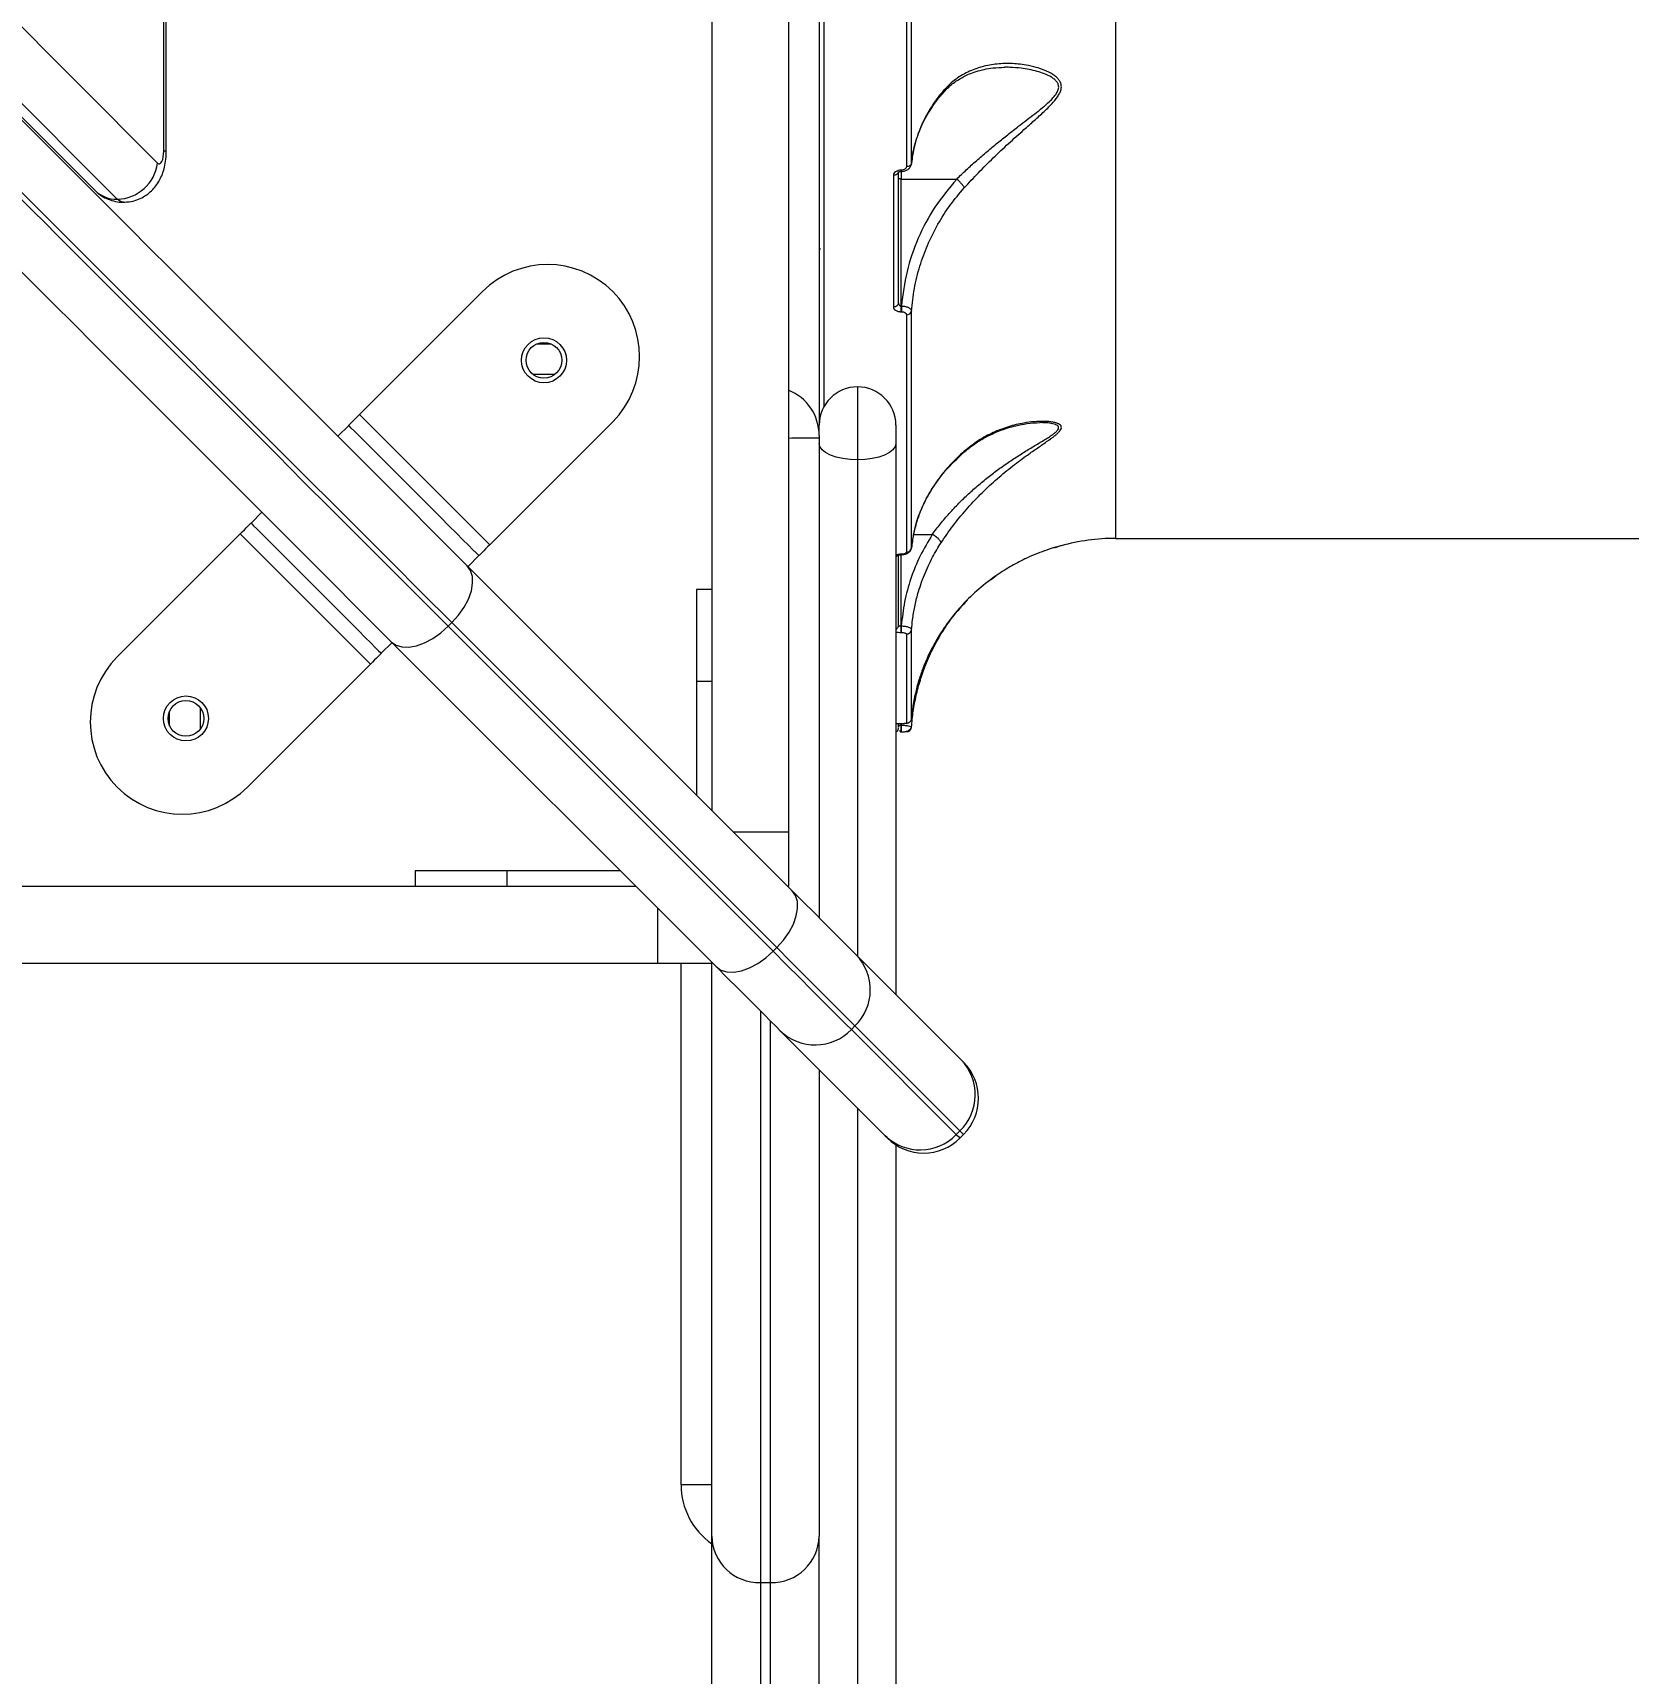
# Model space of a CAD drawing. Header units: millimetres. Extents: x -5609 to 5139, y -3980 to 3221.
# Drawn here: x 647.1 to 959, y -376.8 to -56.2 of the extents above; entities that cross this region are included whole.
import ezdxf

# ---------------------------------------------------------------- set-up
doc = ezdxf.new("R2010")
doc.units = ezdxf.units.MM
for name, color, linetype in [('DIKOM_ОБЪЕКТ', 7, 'Continuous'), ('DIKOM_РАЗМЕР_ЗОНА', 7, 'Continuous'), ('DIKOM_РАЗМЕР_ОБЪЕКТА', 7, 'Continuous')]:
    doc.layers.add(name, color=color, linetype=linetype)
doc.styles.add('style1', font='arial.ttf', dxfattribs={"width": 0.8})
doc.dimstyles.new('1-50', dxfattribs={"dimtxt": 300, "dimasz": 200, "dimexe": 100, "dimexo": 0, "dimgap": 100, "dimtad": 1, "dimtxsty": 'style1', "dimcen": 200, "dimclrd": 7, "dimclre": 7, "dimclrt": 7, "dimadec": 1, "dimazin": 2, "dimtfac": 1, "dimtmove": 0, "dimatfit": 2, "dimfxl": 0, "dimlwd": 25, "dimlwe": 18, "dimarcsym": 0})

# ---------------------------------------------------------------- blocks, each defined once
blk = doc.blocks.new('A$Cc336a1e3')
at = {"color": 7, "linetype": 'Continuous', "lineweight": 15}
for p, q in [((3621, 1860.29), (3621, 1140.02)), ((3193.07, 1490.08), (3491.66, 1191.25)), ((3206.24, 1459.27), (3479.35, 1185.95)), ((3492.86, 1193.61), (3492.86, 1440.9)), ((3493.35, 1193.61), (3493.35, 1440.9)), ((3639.06, 1191.24), (3639.06, 1257.07)), ((3638.06, 1256.53), (3638.06, 1190.55)), ((3600, 1229.65), (3600, 1064.75)), ((3615, 1229.65), (3615, 1060.49)), ((3636.98, 1189.61), (3637.07, 1189.61)), ((3637, 1189.87), (3637.06, 1189.87)), ((3635.5, 1188.86), (3635.5, 1163.14)), ((3637, 1188.13), (3647.89, 1188.13)), ((3637, 1163.33), (3637, 1188.13)), ((3479.48, 1185.83), (3479.35, 1185.95)), ((3531.13, 1142.11), (3555.17, 1166.15)), ((3637, 1163.33), (3637.08, 1163.33)), ((3637, 1162.2), (3637, 1163.33)), ((3637, 1162.2), (3637.08, 1162.2)), ((3637.08, 1163.33), (3637.08, 1162.2)), ((3638.06, 1161.59), (3638.06, 1115.2)), ((3639.06, 1116.05), (3639.06, 1162.34)), ((3569.28, 1149.9), (3565.11, 1149.9)), ((3628.5, 1147.52), (3628.5, 1133.25)), ((3556.59, 1116.65), (3531.13, 1142.11)), ((3526.89, 1137.86), (3529.01, 1139.99)), ((3556.59, 1116.65), (3580.63, 1140.69)), ((3621, 1138.02), (3621, 1140.02)), ((3636, 1140.02), (3636, 1136.45)), ((3621, 1138.02), (3621, 1137.53)), ((3621, 1137.53), (3621, 1043.75)), ((3636, 1136.45), (3636, 1028.75)), ((3509.92, 1120.89), (3512.04, 1123.02)), ((3507.8, 1118.77), (3483.75, 1094.73)), ((3507.8, 1118.77), (3533.25, 1093.32)), ((3639, 1115.67), (3639.05, 1116.02)), ((3667.18, 1116.15), (3667.58, 1116.26)), ((3678.95, 1117.9), (4049.05, 1117.9)), ((3552.19, 1112.56), (3615.72, 1049.04)), ((3554.47, 1114.53), (3552.34, 1112.41)), ((3636.99, 1114.71), (3637.09, 1114.71)), ((3637.08, 1114.79), (3637, 1114.79)), ((3654.6, 1109.86), (3655.63, 1110.63)), ((3600, 1107.9), (3597, 1107.9)), ((3597, 1107.9), (3597, 1089.9)), ((3548.47, 1100.73), (3549.18, 1101.43)), ((3548.47, 1100.73), (3611.99, 1037.2)), ((3612.7, 1037.91), (3549.18, 1101.43)), ((3637.06, 1100.79), (3637, 1100.79)), ((3639.06, 1082.7), (3639.06, 1100.09)), ((3537.49, 1097.56), (3535.37, 1095.44)), ((3600.87, 1034.19), (3537.34, 1097.71)), ((3637.06, 1099.51), (3637, 1099.51)), ((3638.06, 1099.21), (3638.06, 1081.78)), ((3533.25, 1093.32), (3509.21, 1069.28)), ((3597, 1089.9), (3597, 1067.75)), ((3600, 1089.9), (3597, 1089.9)), ((3500, 1084.8), (3500, 1080.62)), ((3636.99, 1081.66), (3637.1, 1081.66)), ((3637.1, 1081.67), (3637, 1081.67)), ((3637.03, 1081.41), (3637, 1081.41)), ((3637, 1080.07), (3637.03, 1080.07)), ((3615, 1060.49), (3615, 1049.9)), ((3542, 1052.9), (3542, 1049.9)), ((3560, 1052.9), (3542, 1052.9)), ((3560, 1049.9), (3560, 1052.9)), ((3582.15, 1052.9), (3560, 1052.9)), ((3420.25, 1049.9), (3585.15, 1049.9)), ((3615, 1049.9), (3614.85, 1049.9)), ((3611.99, 1037.2), (3612.7, 1037.91)), ((3628.24, 1036.52), (3648.75, 1016)), ((3420.25, 1034.9), (3589.41, 1034.9)), ((3589.41, 1034.9), (3600, 1034.9)), ((3600, 922.87), (3600, 1035.05)), ((3600, 1035.05), (3600, 1034.9)), ((3633.9, 1001.15), (3613.39, 1021.67)), ((3627.3, 1021.9), (3628, 1022.61)), ((3627.3, 1021.9), (3647.81, 1001.38)), ((3648.52, 1002.09), (3628, 1022.61)), ((3621, 1014.05), (3621, 922.87)), ((3647.81, 1001.38), (3648.52, 1002.09)), ((3648.51, 1000.69), (3649.22, 1001.39)), ((3636, 999.37), (3636, 860.28)), ((3600, 932.9), (3594, 932.9)), ((3600, 801.46), (3600, 922.87)), ((3621, 860.28), (3621, 922.87)), ((3609.5, 913.79), (3611.5, 913.79)), ((3609.5, 913.79), (3609.5, 792.37)), ((3611.5, 792.37), (3611.5, 913.79))]:
    blk.add_line(p, q, dxfattribs=at)
at = {"color": 8, "linetype": 'Continuous', "lineweight": 15}
for p, q in [((3622, 1143.76), (3622, 1498.9)), ((3483.75, 1184.19), (3207.56, 1460.59)), ((3678.95, 1438.06), (3678.95, 1117.9)), ((3493.35, 1193.61), (3492.86, 1193.61)), ((3637, 1189.63), (3637, 1188.13)), ((3639.06, 1191.24), (3638.97, 1190.93)), ((3565.75, 1155.9), (3568.63, 1155.9)), ((3628.5, 1133.25), (3628.5, 1036.25)), ((3639.46, 1118.67), (3643.11, 1118.67)), ((3637, 1100.79), (3637, 1114.71)), ((3494, 1081.27), (3494, 1084.15)), ((3637, 1081.41), (3637, 1081.67)), ((3637, 1080.07), (3637, 1081.41)), ((3637.07, 1081.64), (3637.03, 1081.41)), ((3637.03, 1081.41), (3637.03, 1080.07)), ((3637.1, 1081.67), (3637.1, 1081.66)), ((3615, 1060.49), (3604.26, 1060.49)), ((3589.41, 1045.64), (3589.41, 1034.9)), ((3594, 932.9), (3594, 1034.9)), ((3609.5, 1025.55), (3609.5, 913.79)), ((3611.5, 913.79), (3611.5, 1023.55)), ((3628.5, 1006.55), (3628.5, 857.08))]:
    blk.add_line(p, q, dxfattribs=at)
at = {"color": 7, "linetype": 'Continuous', "lineweight": 15, "flags": 128}
for points in [[(3464.34, 1200.42), (3466.19, 1198.56), (3468.3, 1196.46), (3470.66, 1194.09), (3473.28, 1191.47), (3476.14, 1188.61), (3479.26, 1185.5), (3482.61, 1182.14), (3486.2, 1178.55), (3490.03, 1174.72), (3494.08, 1170.67), (3498.36, 1166.39), (3502.86, 1161.89), (3507.57, 1157.18), (3512.49, 1152.27), (3517.61, 1147.15), (3522.92, 1141.83), (3528.43, 1136.33), (3534.11, 1130.64), (3539.97, 1124.78), (3546, 1118.75), (3552.19, 1112.56)], [(3491.66, 1191.25), (3491.87, 1191.12), (3492.08, 1191.13), (3492.29, 1191.28), (3492.48, 1191.56), (3492.64, 1191.96), (3492.76, 1192.45), (3492.83, 1193.01), (3492.86, 1193.61)], [(3549.18, 1101.43), (3543.19, 1107.42), (3537.35, 1113.26), (3531.68, 1118.93), (3526.18, 1124.43), (3520.85, 1129.76), (3515.71, 1134.9), (3510.75, 1139.86), (3505.99, 1144.62), (3501.43, 1149.18), (3497.08, 1153.53), (3492.94, 1157.67), (3489.02, 1161.59), (3485.32, 1165.29), (3481.84, 1168.77), (3478.59, 1172.02), (3475.58, 1175.03), (3472.81, 1177.8), (3470.28, 1180.33), (3467.99, 1182.62), (3465.95, 1184.66), (3464.16, 1186.45)], [(3537.34, 1097.71), (3531.15, 1103.9), (3525.12, 1109.93), (3519.26, 1115.79), (3513.58, 1121.48), (3508.07, 1126.98), (3502.76, 1132.3), (3497.64, 1137.42), (3492.72, 1142.33), (3488.01, 1147.04), (3483.51, 1151.54), (3479.23, 1155.82), (3475.18, 1159.88), (3471.35, 1163.7), (3467.76, 1167.29), (3464.41, 1170.65), (3461.29, 1173.76), (3458.43, 1176.63), (3455.81, 1179.24), (3453.45, 1181.61), (3451.34, 1183.72), (3449.49, 1185.57)], [(3463.45, 1185.75), (3465.24, 1183.96), (3467.28, 1181.92), (3469.57, 1179.63), (3472.1, 1177.09), (3474.87, 1174.32), (3477.89, 1171.31), (3481.13, 1168.06), (3484.61, 1164.59), (3488.31, 1160.89), (3492.23, 1156.96), (3496.38, 1152.82), (3500.73, 1148.47), (3505.29, 1143.91), (3510.05, 1139.15), (3515, 1134.2), (3520.14, 1129.05), (3525.47, 1123.73), (3530.97, 1118.22), (3536.64, 1112.55), (3542.48, 1106.72), (3548.47, 1100.73)], [(3529.01, 1139.99), (3529.05, 1140.03), (3529.17, 1140.15), (3529.37, 1140.34), (3529.63, 1140.61), (3529.95, 1140.93), (3530.32, 1141.3), (3530.72, 1141.69), (3531.13, 1142.11)], [(3554.47, 1114.53), (3554.34, 1114.66), (3553.95, 1115.05), (3553.31, 1115.68), (3552.44, 1116.55), (3551.36, 1117.64), (3550.07, 1118.92), (3548.62, 1120.38), (3547.02, 1121.97), (3545.32, 1123.67), (3543.55, 1125.45), (3541.74, 1127.26), (3539.93, 1129.07), (3538.15, 1130.84), (3536.45, 1132.55), (3534.86, 1134.14), (3533.4, 1135.59), (3532.12, 1136.88), (3531.03, 1137.97), (3530.16, 1138.84), (3529.52, 1139.47), (3529.14, 1139.86), (3529.01, 1139.99)], [(3628.5, 1133.25), (3627.04, 1133.31), (3625.63, 1133.49), (3624.33, 1133.79), (3623.2, 1134.19), (3622.26, 1134.67), (3621.57, 1135.23), (3621.14, 1135.83), (3621, 1136.45)], [(3636, 1136.45), (3635.86, 1135.83), (3635.43, 1135.23), (3634.74, 1134.67), (3633.8, 1134.19), (3632.67, 1133.79), (3631.37, 1133.49), (3629.96, 1133.31), (3628.5, 1133.25)], [(3507.8, 1118.77), (3508.21, 1119.19), (3508.61, 1119.58), (3508.97, 1119.95), (3509.3, 1120.27), (3509.56, 1120.54), (3509.76, 1120.73), (3509.88, 1120.85), (3509.92, 1120.89)], [(3509.92, 1120.89), (3510.05, 1120.76), (3510.43, 1120.38), (3511.07, 1119.74), (3511.94, 1118.87), (3513.03, 1117.79), (3514.31, 1116.5), (3515.76, 1115.05), (3517.36, 1113.45), (3519.06, 1111.75), (3520.83, 1109.98), (3522.65, 1108.17), (3524.46, 1106.35), (3526.23, 1104.58), (3527.93, 1102.88), (3529.53, 1101.28), (3530.98, 1099.83), (3532.26, 1098.55), (3533.35, 1097.46), (3534.22, 1096.59), (3534.86, 1095.95), (3535.24, 1095.57), (3535.37, 1095.44)], [(3556.59, 1116.65), (3556.17, 1116.24), (3555.77, 1115.84), (3555.41, 1115.47), (3555.09, 1115.15), (3554.82, 1114.89), (3554.63, 1114.69), (3554.51, 1114.57), (3554.47, 1114.53)], [(3549.18, 1101.43), (3550.48, 1102.89), (3551.57, 1104.45), (3552.42, 1106.05), (3552.99, 1107.62), (3553.25, 1109.12), (3553.21, 1110.47), (3552.85, 1111.63), (3552.19, 1112.56)], [(3537.34, 1097.71), (3538.27, 1097.06), (3539.43, 1096.7), (3540.79, 1096.65), (3542.28, 1096.91), (3543.86, 1097.48), (3545.45, 1098.33), (3547.01, 1099.42), (3548.47, 1100.73)], [(3535.37, 1095.44), (3535.33, 1095.4), (3535.21, 1095.28), (3535.02, 1095.08), (3534.75, 1094.82), (3534.43, 1094.5), (3534.06, 1094.13), (3533.67, 1093.73), (3533.25, 1093.32)], [(3612.7, 1037.91), (3614, 1039.37), (3615.1, 1040.92), (3615.95, 1042.52), (3616.51, 1044.1), (3616.78, 1045.59), (3616.73, 1046.95), (3616.37, 1048.11), (3615.72, 1049.04)], [(3615.72, 1049.04), (3617.93, 1046.82), (3619.99, 1044.76), (3621.87, 1042.88), (3623.57, 1041.18), (3625.07, 1039.69), (3626.35, 1038.4), (3627.41, 1037.34), (3628.24, 1036.52)], [(3600.87, 1034.19), (3601.79, 1033.53), (3602.96, 1033.17), (3604.31, 1033.13), (3605.81, 1033.39), (3607.38, 1033.96), (3608.98, 1034.81), (3610.54, 1035.9), (3611.99, 1037.2)], [(3611.99, 1037.2), (3614.7, 1034.49), (3617.22, 1031.98), (3619.52, 1029.68), (3621.59, 1027.6), (3623.42, 1025.77), (3624.99, 1024.21), (3626.28, 1022.91), (3627.3, 1021.9)], [(3628, 1022.61), (3626.99, 1023.62), (3625.7, 1024.91), (3624.13, 1026.48), (3622.3, 1028.31), (3620.23, 1030.38), (3617.92, 1032.69), (3615.41, 1035.2), (3612.7, 1037.91)], [(3613.39, 1021.67), (3612.56, 1022.5), (3611.5, 1023.55), (3610.22, 1024.84), (3608.72, 1026.33), (3607.03, 1028.03), (3605.14, 1029.91), (3603.08, 1031.97), (3600.87, 1034.19)], [(3648.75, 1016), (3649.12, 1015.63), (3649.22, 1015.53)], [(3634.37, 1000.69), (3634.27, 1000.78), (3633.9, 1001.15)]]:
    blk.add_lwpolyline(points, dxfattribs=at)
at = {"color": 8, "linetype": 'Continuous', "lineweight": 15, "flags": 128}
for points in [[(3484.96, 1183.61), (3484.41, 1183.72), (3483.75, 1184.19)], [(3647.81, 1001.38), (3648.29, 1000.9), (3648.5, 1000.69), (3648.51, 1000.69)], [(3649.22, 1001.39), (3649.21, 1001.4), (3649, 1001.61), (3648.52, 1002.09)]]:
    blk.add_lwpolyline(points, dxfattribs=at)
at = {"color": 7, "linetype": 'Continuous', "lineweight": 15}
for centre, radius in [((3567.19, 1152.71), 4.4), ((3567.19, 1152.71), 3.5), ((3497.19, 1082.71), 4.4), ((3497.19, 1082.71), 3.5)]:
    blk.add_circle(centre, radius, dxfattribs=at)
for centre, radius, start, end in [((3483.54, 1192.39), 8.2, 271.4897, 352.0242), ((3567.9, 1153.42), 18, 315, 135), ((3638.14, 1162.53), 0.937, 265.1476, 348.488), ((3611.5, 1138.02), 9.5, 0, 68.3817), ((3628.5, 1140.02), 7.5, 90, 180), ((3628.5, 1140.02), 7.5, 0, 90), ((3638.1, 1116.17), 0.968, 267.8477, 352.9631), ((3678.95, 1077.9), 40, 90, 105.3947), ((3496.48, 1082), 18, 135, 315), ((3638.06, 1082.77), 0.998, 269.8811, 355.6682), ((3638.06, 1081.1), 1, 269.9844, 355.7923), ((3621.16, 1029.68), 9.84, 314.0568, 44.0254), ((3620.23, 1028.74), 9.84, 225.9744, 315.9435), ((3641.68, 1009.16), 9.84, 314.0568, 44.0253), ((3642.15, 1008.46), 10, 315, 45), ((3640.74, 1008.23), 9.84, 225.9747, 315.9431), ((3641.44, 1007.76), 10, 225, 315), ((3609.3, 923.09), 9.3, 181.308, 271.2511), ((3611.7, 923.09), 9.3, 268.7489, 358.692)]:
    blk.add_arc(centre, radius, start, end, dxfattribs=at)
at = {"color": 8, "linetype": 'Continuous', "lineweight": 15}
for centre, radius, start, end in [((3483.66, 1190.35), 6.16, 227.2368, 270.8556), ((3621.42, 1174.84), 0.425, 187.8095, 246.9304), ((3608, 932.9), 14, 180, 235.1501)]:
    blk.add_arc(centre, radius, start, end, dxfattribs=at)
at = {"color": 7, "linetype": 'Continuous', "lineweight": 15}
for points, knots in [([(3644.69, 1204.36), (3645.3, 1205.05), (3646.47, 1206.38), (3648.32, 1207.66), (3649.92, 1208.5), (3651.15, 1208.98), (3652.21, 1209.32), (3653.41, 1209.62), (3655.12, 1209.91), (3656.51, 1209.96), (3657.3, 1209.99)], [0, 0, 0, 0, 0.180224, 0.343577, 0.471861, 0.564988, 0.626302, 0.711234, 0.835596, 1, 1, 1, 1]), ([(3649.37, 1186.41), (3650.28, 1187.4), (3652.1, 1189.37), (3655.02, 1192.28), (3658.02, 1195.09), (3660.72, 1197.51), (3663.06, 1199.58), (3665.02, 1201.35), (3666.46, 1202.77), (3667.35, 1203.84), (3667.84, 1204.55), (3668.2, 1205.26), (3668.38, 1205.99), (3668.33, 1206.68), (3668.07, 1207.29), (3667.64, 1207.83), (3666.83, 1208.54), (3665.43, 1209.3), (3663.5, 1209.98), (3661.13, 1210.51), (3658.42, 1210.78), (3655.42, 1210.65), (3652.49, 1210.07), (3649.7, 1208.96), (3647.07, 1207.32), (3645.57, 1205.69), (3644.82, 1204.87)], [0, 0, 0, 0, 0.061431, 0.123424, 0.185395, 0.247304, 0.289235, 0.331456, 0.373397, 0.390111, 0.405265, 0.421543, 0.437764, 0.454174, 0.470435, 0.485802, 0.502761, 0.542864, 0.586853, 0.628962, 0.691468, 0.75321, 0.814854, 0.876835, 0.938305, 1, 1, 1, 1]), ([(3639, 1190.81), (3639.16, 1192), (3639.47, 1194.41), (3640.69, 1197.92), (3642.38, 1201.31), (3643.96, 1203.41), (3644.75, 1204.47)], [0, 0, 0, 0, 0.249187, 0.500436, 0.749809, 1, 1, 1, 1]), ([(3644.82, 1204.87), (3644.11, 1203.91), (3642.54, 1201.82), (3641.16, 1199.11), (3640.22, 1196.69), (3639.66, 1194.84), (3639.26, 1192.94), (3639.12, 1191.74), (3639.06, 1191.24)], [0, 0, 0, 0, 0.227571, 0.499015, 0.60179, 0.750438, 0.894184, 1, 1, 1, 1]), ([(3484.97, 1183.64), (3485.35, 1183.64), (3486.24, 1183.65), (3487.56, 1184.01), (3488.87, 1184.6), (3489.99, 1185.38), (3490.94, 1186.3), (3491.72, 1187.34), (3492.35, 1188.49), (3492.84, 1189.78), (3493.19, 1191.25), (3493.34, 1192.56), (3493.35, 1193.36), (3493.35, 1193.61)], [0, 0, 0, 0, 0.078405, 0.180484, 0.277135, 0.369703, 0.459404, 0.547792, 0.637218, 0.731599, 0.836361, 0.950678, 1, 1, 1, 1]), ([(3637, 1189.87), (3636.8, 1189.86), (3636.41, 1189.83), (3635.91, 1189.59), (3635.57, 1189.26), (3635.52, 1188.99), (3635.5, 1188.86)], [0, 0, 0, 0, 0.250531, 0.500167, 0.749975, 1, 1, 1, 1]), ([(3636.5, 1189.6), (3636.49, 1189.51), (3636.47, 1189.37), (3636.34, 1189.19), (3636.21, 1189.07), (3636.05, 1188.98), (3635.82, 1188.89), (3635.63, 1188.87), (3635.5, 1188.86)], [0, 0, 0, 0, 0.239428, 0.368344, 0.500038, 0.631664, 0.760583, 1, 1, 1, 1]), ([(3636.47, 1189.47), (3636.47, 1189.47), (3636.46, 1189.46), (3636.5, 1189.5), (3636.58, 1189.54), (3636.68, 1189.58), (3636.82, 1189.61), (3636.94, 1189.61), (3637, 1189.61)], [0, 0, 0, 0, 0.081487, 0.344363, 0.489467, 0.646375, 0.815945, 1, 1, 1, 1]), ([(3636.5, 1163.94), (3636.5, 1168.03), (3636.5, 1176.21), (3636.5, 1185.14), (3636.5, 1189.6)], [0, 0, 0, 0, 0.499997, 1, 1, 1, 1]), ([(3637.06, 1189.61), (3637.3, 1189.63), (3637.77, 1189.68), (3638.38, 1189.99), (3638.82, 1190.42), (3638.95, 1190.78), (3639.01, 1190.94)], [0, 0, 0, 0, 0.279235, 0.541749, 0.783843, 1, 1, 1, 1]), ([(3638.06, 1190.55), (3638.04, 1190.46), (3638.01, 1190.29), (3637.78, 1190.06), (3637.45, 1189.91), (3637.19, 1189.88), (3637.06, 1189.87)], [0, 0, 0, 0, 0.250498, 0.500598, 0.750409, 1, 1, 1, 1]), ([(3639.06, 1191.24), (3639.04, 1191.15), (3638.99, 1190.97), (3638.76, 1190.74), (3638.43, 1190.58), (3638.18, 1190.56), (3638.06, 1190.55)], [0, 0, 0, 0, 0.241066, 0.499997, 0.758928, 1, 1, 1, 1]), ([(3637, 1188.13), (3636.93, 1188.14), (3636.8, 1188.14), (3636.64, 1188.18), (3636.52, 1188.23), (3636.51, 1188.27), (3636.5, 1188.3)], [0, 0, 0, 0, 0.250047, 0.500051, 0.750137, 1, 1, 1, 1]), ([(3647.89, 1188.13), (3646.4, 1186.34), (3643.43, 1182.76), (3640.23, 1176.61), (3637.94, 1170.11), (3637.37, 1165.59), (3637.08, 1163.33)], [0, 0, 0, 0, 0.249884, 0.500219, 0.750222, 1, 1, 1, 1]), ([(3639.06, 1162.34), (3639.21, 1163.8), (3639.52, 1166.77), (3640.6, 1171.06), (3642.13, 1175.28), (3644.12, 1179.26), (3646.52, 1183.05), (3648.42, 1185.3), (3649.37, 1186.41)], [0, 0, 0, 0, 0.166898, 0.338268, 0.499945, 0.672743, 0.837316, 1, 1, 1, 1]), ([(3649.37, 1186.41), (3649.34, 1186.49), (3649.28, 1186.63), (3649.06, 1186.96), (3648.71, 1187.38), (3648.27, 1187.81), (3648, 1188.04), (3647.89, 1188.13)], [0, 0, 0, 0, 0.163062, 0.321624, 0.606625, 0.834187, 1, 1, 1, 1]), ([(3647.89, 1188.13), (3647.89, 1188.13), (3647.89, 1188.13), (3647.89, 1188.13), (3647.89, 1188.13), (3647.89, 1188.13)], [0, 0, 0, 0, 0.537939, 0.7896, 1, 1, 1, 1]), ([(3479.35, 1185.95), (3479.69, 1185.64), (3480.39, 1185.01), (3481.65, 1184.29), (3483.04, 1183.81), (3484.18, 1183.59), (3484.82, 1183.63), (3484.97, 1183.64)], [0, 0, 0, 0, 0.220353, 0.454704, 0.691046, 0.92875, 1, 1, 1, 1]), ([(3635.5, 1163.14), (3635.63, 1163.15), (3635.82, 1163.17), (3636.05, 1163.27), (3636.21, 1163.37), (3636.34, 1163.5), (3636.47, 1163.69), (3636.49, 1163.84), (3636.5, 1163.94)], [0, 0, 0, 0, 0.239418, 0.368383, 0.499982, 0.63167, 0.760577, 1, 1, 1, 1]), ([(3636.5, 1163.94), (3636.51, 1163.87), (3636.52, 1163.73), (3636.59, 1163.57), (3636.69, 1163.46), (3636.78, 1163.39), (3636.88, 1163.34), (3636.96, 1163.33), (3637, 1163.33)], [0, 0, 0, 0, 0.250449, 0.500009, 0.632065, 0.74973, 0.878605, 1, 1, 1, 1]), ([(3635.5, 1163.14), (3635.52, 1163.02), (3635.56, 1162.78), (3635.85, 1162.52), (3636.15, 1162.36), (3636.41, 1162.27), (3636.7, 1162.21), (3636.9, 1162.21), (3637, 1162.2)], [0, 0, 0, 0, 0.250017, 0.499144, 0.624998, 0.74948, 0.875013, 1, 1, 1, 1]), ([(3637.08, 1163.33), (3637.34, 1163.31), (3637.87, 1163.26), (3638.52, 1163.02), (3638.96, 1162.7), (3639.03, 1162.46), (3639.06, 1162.34)], [0, 0, 0, 0, 0.253155, 0.504926, 0.753607, 1, 1, 1, 1]), ([(3637.08, 1162.2), (3637.15, 1162.2), (3637.28, 1162.19), (3637.47, 1162.16), (3637.64, 1162.1), (3637.83, 1162), (3638.02, 1161.83), (3638.05, 1161.67), (3638.06, 1161.59)], [0, 0, 0, 0, 0.125349, 0.250293, 0.375036, 0.500434, 0.74964, 1, 1, 1, 1]), ([(3644.82, 1117.02), (3645.57, 1118.13), (3647.07, 1120.34), (3649.7, 1123.53), (3652.49, 1126.52), (3655.43, 1129.27), (3658.44, 1131.78), (3661.15, 1133.81), (3663.52, 1135.46), (3665.45, 1136.78), (3666.85, 1137.78), (3667.65, 1138.47), (3668.08, 1138.92), (3668.34, 1139.33), (3668.4, 1139.85), (3668, 1140.23), (3667.34, 1140.48), (3666.44, 1140.69), (3665, 1140.81), (3663.05, 1140.74), (3660.71, 1140.44), (3658.01, 1139.79), (3655.02, 1138.65), (3652.1, 1137.1), (3650.28, 1135.66), (3649.37, 1134.94)], [0, 0, 0, 0, 0.061625, 0.1235, 0.185047, 0.24716, 0.309269, 0.371311, 0.413373, 0.457563, 0.497768, 0.514668, 0.52998, 0.546368, 0.562627, 0.595088, 0.610334, 0.627162, 0.669028, 0.710913, 0.752795, 0.815156, 0.876768, 0.938203, 1, 1, 1, 1]), ([(3649.2, 1134.65), (3649.94, 1135.26), (3651.35, 1136.43), (3653.45, 1137.66), (3655.22, 1138.52), (3656.66, 1139.09), (3658.03, 1139.56), (3659.63, 1139.99), (3661.76, 1140.41), (3663.32, 1140.49), (3664.19, 1140.53)], [0, 0, 0, 0, 0.158434, 0.304702, 0.421235, 0.508499, 0.582229, 0.687995, 0.827717, 1, 1, 1, 1]), ([(3649.37, 1134.94), (3648.42, 1134.06), (3646.52, 1132.3), (3644.12, 1129.33), (3642.28, 1126.45), (3640.96, 1123.69), (3640.04, 1121.19), (3639.38, 1118.64), (3639.16, 1116.92), (3639.06, 1116.05)], [0, 0, 0, 0, 0.162544, 0.327081, 0.500004, 0.624405, 0.749786, 0.874451, 1, 1, 1, 1]), ([(3639.43, 1118.55), (3639.6, 1119.31), (3640, 1121.15), (3641.14, 1124.15), (3642.98, 1127.6), (3645.62, 1131.27), (3648.04, 1133.56), (3649.31, 1134.76)], [0, 0, 0, 0, 0.129599, 0.310192, 0.516668, 0.746165, 1, 1, 1, 1]), ([(3643.11, 1118.67), (3642.29, 1117.3), (3640.64, 1114.54), (3638.86, 1110.1), (3637.58, 1105.5), (3637.23, 1102.36), (3637.06, 1100.79)], [0, 0, 0, 0, 0.24958, 0.500857, 0.750028, 1, 1, 1, 1]), ([(3637.08, 1114.71), (3637.23, 1114.72), (3637.56, 1114.73), (3638.11, 1114.87), (3638.57, 1115.14), (3638.88, 1115.49), (3638.97, 1115.72), (3639.01, 1115.84)], [0, 0, 0, 0, 0.179916, 0.397813, 0.669012, 0.827461, 1, 1, 1, 1]), ([(3639.06, 1100.09), (3639.12, 1100.72), (3639.26, 1102.21), (3639.66, 1104.56), (3640.22, 1106.85), (3640.87, 1108.94), (3641.55, 1110.77), (3642.33, 1112.55), (3643.14, 1114.18), (3643.96, 1115.66), (3644.55, 1116.58), (3644.82, 1117.02)], [0, 0, 0, 0, 0.105929, 0.249928, 0.397163, 0.499107, 0.613472, 0.720739, 0.820919, 0.914007, 1, 1, 1, 1]), ([(3643.11, 1118.67), (3643.12, 1118.67), (3643.12, 1118.67), (3643.12, 1118.67), (3643.12, 1118.67)], [0, 0, 0, 0, 0.54257, 1, 1, 1, 1]), ([(3644.82, 1117.02), (3644.81, 1117.1), (3644.78, 1117.25), (3644.59, 1117.5), (3644.44, 1117.67), (3644.36, 1117.75), (3644.34, 1117.77), (3644.34, 1117.77), (3644.34, 1117.77), (3644.34, 1117.77), (3644.34, 1117.77), (3644.34, 1117.77), (3644.34, 1117.91), (3644.04, 1117.99), (3643.69, 1118.34), (3643.35, 1118.54), (3643.12, 1118.67)], [0, 0, 0, 0, 0.207837, 0.368052, 0.466943, 0.491907, 0.498211, 0.499771, 0.500239, 0.500339, 0.500416, 0.50042, 0.500425, 0.629954, 0.758219, 1, 1, 1, 1]), ([(3668.33, 1116.47), (3668.34, 1116.47), (3668.38, 1116.48), (3667.98, 1116.38), (3667.35, 1116.2), (3666.48, 1115.94), (3665.08, 1115.49), (3663.19, 1114.77), (3660.91, 1113.76), (3658.27, 1112.4), (3656.32, 1111.1), (3655.34, 1110.45)], [0, 0, 0, 0, 0.018536, 0.119572, 0.167316, 0.219856, 0.349948, 0.481357, 0.612121, 0.805921, 1, 1, 1, 1]), ([(3636.37, 1114.65), (3636.37, 1114.65), (3636.37, 1114.64), (3636.43, 1114.65), (3636.55, 1114.67), (3636.75, 1114.7), (3636.91, 1114.71), (3637, 1114.71)], [0, 0, 0, 0, 0.072804, 0.28051, 0.501638, 0.739344, 1, 1, 1, 1]), ([(3636.5, 1100.92), (3636.5, 1103.05), (3636.5, 1107.19), (3636.5, 1112.22), (3636.5, 1114.66)], [0, 0, 0, 0, 0.514408, 1, 1, 1, 1]), ([(3638.06, 1115.2), (3638.05, 1115.15), (3638.02, 1115.05), (3637.84, 1114.93), (3637.64, 1114.86), (3637.47, 1114.82), (3637.28, 1114.8), (3637.15, 1114.79), (3637.08, 1114.79)], [0, 0, 0, 0, 0.249798, 0.499033, 0.624654, 0.74921, 0.874502, 1, 1, 1, 1]), ([(3655.34, 1110.45), (3654.13, 1109.53), (3651.7, 1107.69), (3648.61, 1104.56), (3645.91, 1101.23), (3644.21, 1098.56), (3643.18, 1096.7), (3642.64, 1095.65), (3642.14, 1094.59), (3641.69, 1093.54), (3641.27, 1092.49), (3640.88, 1091.41), (3640.62, 1090.63), (3640.47, 1090.11), (3640.28, 1089.5), (3640.08, 1088.75), (3639.88, 1087.94), (3639.76, 1087.44), (3639.67, 1086.98), (3639.52, 1086.23), (3639.34, 1085.2), (3639.17, 1083.91), (3639.09, 1083.09), (3639.06, 1082.7)], [0, 0, 0, 0, 0.12404, 0.249027, 0.374934, 0.500137, 0.534178, 0.570403, 0.608815, 0.64305, 0.677127, 0.715631, 0.751112, 0.754787, 0.767116, 0.811691, 0.829839, 0.846382, 0.861318, 0.874641, 0.920274, 0.962066, 1, 1, 1, 1]), ([(3641.82, 1093.15), (3642.32, 1094.34), (3643.07, 1096.11), (3644.36, 1098.45), (3645.75, 1100.71), (3647.59, 1103.27), (3649.21, 1105), (3649.97, 1105.81)], [0, 0, 0, 0, 0.259359, 0.387054, 0.517899, 0.775397, 1, 1, 1, 1]), ([(3636.5, 1100.92), (3636.5, 1100.91), (3636.51, 1100.88), (3636.56, 1100.85), (3636.63, 1100.83), (3636.72, 1100.81), (3636.84, 1100.8), (3636.94, 1100.79), (3637, 1100.79)], [0, 0, 0, 0, 0.17137, 0.312324, 0.499866, 0.632246, 0.759968, 1, 1, 1, 1]), ([(3637, 1099.51), (3637, 1099.56), (3637, 1099.64), (3637, 1099.83), (3637, 1100.01), (3637, 1100.21), (3637, 1100.47), (3637, 1100.67), (3637, 1100.79)], [0, 0, 0, 0, 0.238998, 0.368103, 0.499989, 0.63193, 0.760973, 1, 1, 1, 1]), ([(3637.06, 1100.79), (3637.32, 1100.77), (3637.84, 1100.74), (3638.5, 1100.57), (3638.97, 1100.34), (3639.03, 1100.17), (3639.06, 1100.09)], [0, 0, 0, 0, 0.249754, 0.499526, 0.749588, 1, 1, 1, 1]), ([(3637.06, 1100.79), (3637.06, 1100.67), (3637.06, 1100.47), (3637.06, 1100.21), (3637.06, 1100.01), (3637.06, 1099.83), (3637.06, 1099.64), (3637.06, 1099.56), (3637.06, 1099.51)], [0, 0, 0, 0, 0.239027, 0.36807, 0.500011, 0.631897, 0.761002, 1, 1, 1, 1]), ([(3638.06, 1099.21), (3638.18, 1099.22), (3638.43, 1099.24), (3638.76, 1099.44), (3638.99, 1099.74), (3639.04, 1099.98), (3639.06, 1100.09)], [0, 0, 0, 0, 0.241074, 0.500018, 0.758964, 1, 1, 1, 1]), ([(3637.06, 1099.51), (3637.19, 1099.5), (3637.45, 1099.49), (3637.78, 1099.42), (3638.01, 1099.32), (3638.04, 1099.25), (3638.06, 1099.21)], [0, 0, 0, 0, 0.249582, 0.499342, 0.749467, 1, 1, 1, 1]), ([(3639.06, 1081.03), (3639.15, 1082.06), (3639.35, 1084.11), (3639.94, 1087.17), (3640.73, 1090.2), (3641.45, 1092.17), (3641.82, 1093.15)], [0, 0, 0, 0, 0.248305, 0.498465, 0.749215, 1, 1, 1, 1]), ([(3636, 1080.04), (3636.08, 1080.1), (3636.27, 1080.23), (3636.46, 1080.54), (3636.49, 1080.79), (3636.5, 1080.9)], [0, 0, 0, 0, 0.293234, 0.660537, 1, 1, 1, 1]), ([(3636.5, 1081.06), (3636.5, 1081.01), (3636.5, 1080.91), (3636.5, 1081.44), (3636.5, 1081.65)], [0, 0, 0, 0, 0.587723, 1, 1, 1, 1]), ([(3636.5, 1081.03), (3636.51, 1081.07), (3636.52, 1081.15), (3636.59, 1081.25), (3636.68, 1081.32), (3636.77, 1081.37), (3636.88, 1081.4), (3636.96, 1081.4), (3637, 1081.41)], [0, 0, 0, 0, 0.250478, 0.500168, 0.634057, 0.750094, 0.880464, 1, 1, 1, 1]), ([(3637.03, 1081.41), (3637.17, 1081.4), (3637.45, 1081.39), (3637.84, 1081.36), (3638.2, 1081.32), (3638.6, 1081.25), (3638.98, 1081.15), (3639.03, 1081.07), (3639.06, 1081.03)], [0, 0, 0, 0, 0.128856, 0.257159, 0.383641, 0.50915, 0.755199, 1, 1, 1, 1]), ([(3637.03, 1080.09), (3637.24, 1080.1), (3637.66, 1080.1), (3638.17, 1080.2), (3638.54, 1080.38), (3638.78, 1080.57), (3638.96, 1080.81), (3639, 1081), (3639.02, 1081.09)], [0, 0, 0, 0, 0.235279, 0.475643, 0.604611, 0.737358, 0.87087, 1, 1, 1, 1]), ([(3638.06, 1081.78), (3638.05, 1081.76), (3638.03, 1081.74), (3637.87, 1081.71), (3637.68, 1081.69), (3637.51, 1081.67), (3637.31, 1081.67), (3637.17, 1081.67), (3637.1, 1081.67)], [0, 0, 0, 0, 0.248725, 0.498297, 0.626498, 0.749237, 0.875394, 1, 1, 1, 1]), ([(3638.02, 1081.75), (3638.08, 1081.75), (3638.17, 1081.76), (3638.24, 1081.8), (3638.25, 1081.8)], [0, 0, 0, 0, 0.802439, 1, 1, 1, 1]), ([(3636.72, 1080.32), (3636.73, 1080.3), (3636.75, 1080.23), (3636.83, 1080.14), (3636.94, 1080.11), (3637, 1080.09)], [0, 0, 0, 0, 0.180554, 0.581481, 1, 1, 1, 1])]:
    blk.add_open_spline(points, degree=3, knots=knots, dxfattribs=at)
at = {"color": 8, "linetype": 'Continuous', "lineweight": 15}
for points, knots in [([(3647.89, 1188.13), (3648.51, 1188.73), (3649.76, 1189.94), (3651.76, 1191.74), (3653.8, 1193.5), (3655.85, 1195.2), (3657.94, 1196.86), (3659.86, 1198.36), (3661.63, 1199.71), (3663.17, 1200.9), (3664.68, 1202.09), (3665.87, 1203.12), (3666.7, 1203.95), (3667.24, 1204.6), (3667.65, 1205.26), (3667.86, 1205.95), (3667.8, 1206.6), (3667.48, 1207.17), (3667, 1207.65), (3666.22, 1208.19), (3665.07, 1208.72), (3663.6, 1209.2), (3662.07, 1209.55), (3660.29, 1209.83), (3658.67, 1209.98), (3657.57, 1209.97), (3657.23, 1209.97)], [0, 0, 0, 0, 0.059293, 0.119347, 0.18131, 0.240571, 0.298411, 0.361427, 0.40649, 0.4518, 0.497264, 0.542719, 0.56671, 0.587829, 0.610716, 0.633544, 0.656406, 0.679109, 0.701947, 0.724641, 0.770148, 0.815295, 0.860378, 0.905571, 0.970271, 1, 1, 1, 1]), ([(3644.82, 1204.87), (3644.81, 1204.7), (3644.8, 1204.52), (3644.69, 1204.41), (3644.68, 1204.4)], [0, 0, 0, 0, 0.897899, 1, 1, 1, 1]), ([(3637, 1189.62), (3637, 1189.62), (3637, 1189.62), (3637, 1189.68), (3637, 1189.8), (3637, 1189.87)], [0, 0, 0, 0, 0.219554, 0.493288, 1, 1, 1, 1]), ([(3637.06, 1189.87), (3637.06, 1189.8), (3637.06, 1189.68), (3637.06, 1189.62), (3637.06, 1189.62), (3637.06, 1189.62)], [0, 0, 0, 0, 0.517718, 0.797396, 1, 1, 1, 1]), ([(3643.12, 1118.67), (3643.64, 1119.36), (3644.68, 1120.76), (3646.44, 1122.81), (3648.29, 1124.77), (3650.21, 1126.63), (3652.21, 1128.4), (3654.26, 1130.06), (3656.35, 1131.63), (3658.45, 1133.08), (3660.57, 1134.45), (3662.65, 1135.73), (3664.67, 1136.93), (3666.14, 1137.83), (3667.04, 1138.48), (3667.51, 1138.9), (3667.81, 1139.3), (3667.85, 1139.66), (3667.67, 1139.9), (3667.41, 1140.06), (3667.12, 1140.19), (3666.66, 1140.32), (3665.91, 1140.45), (3665.06, 1140.52), (3664.41, 1140.52), (3664.15, 1140.52)], [0, 0, 0, 0, 0.061909, 0.124465, 0.188221, 0.249292, 0.311244, 0.375499, 0.436663, 0.500131, 0.562245, 0.625736, 0.688483, 0.750183, 0.773708, 0.797232, 0.820976, 0.844412, 0.868017, 0.879488, 0.891676, 0.913664, 0.938655, 0.975421, 1, 1, 1, 1]), ([(3615, 1137.52), (3615.85, 1137.53), (3617.66, 1137.53), (3619.7, 1137.53), (3620.79, 1137.53), (3621, 1137.53), (3621, 1137.53), (3621, 1137.53)], [0, 0, 0, 0, 0.247154, 0.530389, 0.813615, 0.987573, 1, 1, 1, 1]), ([(3649.37, 1134.94), (3649.34, 1134.86), (3649.3, 1134.75), (3649.22, 1134.69), (3649.19, 1134.68)], [0, 0, 0, 0, 0.747119, 1, 1, 1, 1]), ([(3637, 1114.79), (3636.9, 1114.79), (3636.7, 1114.79), (3636.41, 1114.75), (3636.17, 1114.69), (3636.05, 1114.65), (3636, 1114.63)], [0, 0, 0, 0, 0.272475, 0.545748, 0.816596, 1, 1, 1, 1]), ([(3636.37, 1114.65), (3636.36, 1114.62), (3636.32, 1114.55), (3636.21, 1114.43), (3636.09, 1114.34), (3636.02, 1114.3), (3636, 1114.29)], [0, 0, 0, 0, 0.144464, 0.523368, 0.902266, 1, 1, 1, 1]), ([(3637, 1114.72), (3637, 1114.72), (3637, 1114.7), (3637, 1114.75), (3637, 1114.79)], [0, 0, 0, 0, 0.248429, 1, 1, 1, 1]), ([(3637.08, 1114.79), (3637.08, 1114.75), (3637.08, 1114.71), (3637.08, 1114.72), (3637.08, 1114.72)], [0, 0, 0, 0, 0.78603, 1, 1, 1, 1]), ([(3636, 1100.1), (3636.02, 1100.1), (3636.09, 1100.14), (3636.21, 1100.24), (3636.34, 1100.39), (3636.47, 1100.61), (3636.49, 1100.8), (3636.5, 1100.92)], [0, 0, 0, 0, 0.051063, 0.248785, 0.446595, 0.640207, 1, 1, 1, 1]), ([(3636, 1099.63), (3636.14, 1099.6), (3636.43, 1099.53), (3636.8, 1099.51), (3637, 1099.51)], [0, 0, 0, 0, 0.465182, 1, 1, 1, 1]), ([(3641.82, 1093.15), (3641.82, 1093.15), (3641.83, 1093.17), (3641.84, 1093.26), (3641.82, 1093.38), (3641.71, 1093.5), (3641.69, 1093.53)], [0, 0, 0, 0, 0.02603, 0.22923, 0.825721, 1, 1, 1, 1]), ([(3637, 1081.67), (3636.89, 1081.66), (3636.67, 1081.66), (3636.36, 1081.65), (3636.11, 1081.63), (3635.99, 1081.62), (3635.94, 1081.62)], [0, 0, 0, 0, 0.267832, 0.532325, 0.79316, 1, 1, 1, 1])]:
    blk.add_open_spline(points, degree=3, knots=knots, dxfattribs=at)
blk = doc.blocks.new('*D1')
at = {"layer": 'Defpoints', "color": 0, "transparency": 16777216}
for p in [(791.33, 1721.44), (-4598.5, -1272.9), (790.33, -1272.9)]:
    blk.add_point(p, dxfattribs=at)
at = {"layer": 'DIKOM_РАЗМЕР_ОБЪЕКТА', "color": 7, "lineweight": 18, "transparency": 16777216}
for p, q in [((791.33, 1721.44), (-4698.5, 1721.44)), ((790.33, -1272.9), (-4698.5, -1272.9))]:
    blk.add_line(p, q, dxfattribs=at)
at = {"layer": 'DIKOM_РАЗМЕР_ОБЪЕКТА', "color": 7, "lineweight": 25, "transparency": 16777216}
blk.add_line((-4598.5, 1521.44), (-4598.5, -1072.9), dxfattribs=at)
at = {"layer": 'DIKOM_РАЗМЕР_ОБЪЕКТА', "color": 7, "transparency": 16777216}
for points in [[(-4631.83, 1521.44), (-4565.17, 1521.44), (-4598.5, 1721.44)], [(-4631.83, -1072.9), (-4565.17, -1072.9), (-4598.5, -1272.9)]]:
    blk.add_solid(points, dxfattribs=at)
at = {"layer": 'DIKOM_РАЗМЕР_ОБЪЕКТА', "color": 7, "transparency": 16777216, "insert": (-4851.77, 224.27), "char_height": 300, "attachment_point": 5, "rotation": 90, "style": 'style1'}
blk.add_mtext('3000', dxfattribs=at)
blk = doc.blocks.new('*D2')
at = {"layer": 'Defpoints', "color": 0, "transparency": 16777216}
for p in [(-5158.5, 3221.44), (639.33, 3221.44), (2080.28, -2772.9)]:
    blk.add_point(p, dxfattribs=at)
at = {"layer": 'DIKOM_РАЗМЕР_ЗОНА', "color": 7, "lineweight": 18, "transparency": 16777216}
for p, q in [((639.33, 3221.44), (-5258.5, 3221.44)), ((2080.28, -2772.9), (-5258.5, -2772.9))]:
    blk.add_line(p, q, dxfattribs=at)
at = {"layer": 'DIKOM_РАЗМЕР_ЗОНА', "color": 7, "lineweight": 25, "transparency": 16777216}
blk.add_line((-5158.5, -2572.9), (-5158.5, 3021.44), dxfattribs=at)
at = {"layer": 'DIKOM_РАЗМЕР_ЗОНА', "color": 7, "transparency": 16777216}
for points in [[(-5191.83, 3021.44), (-5125.17, 3021.44), (-5158.5, 3221.44)], [(-5191.83, -2572.9), (-5125.17, -2572.9), (-5158.5, -2772.9)]]:
    blk.add_solid(points, dxfattribs=at)
at = {"layer": 'DIKOM_РАЗМЕР_ЗОНА', "color": 7, "transparency": 16777216, "insert": (-5411.67, 224.27), "char_height": 300, "attachment_point": 5, "rotation": 90, "style": 'style1'}
blk.add_mtext('6000', dxfattribs=at)
blk = doc.blocks.new('*D3')
at = {"layer": 'Defpoints', "color": 0, "transparency": 16777216}
for p in [(3639.92, 380.08), (-2820.17, -123), (3639.92, -3311)]:
    blk.add_point(p, dxfattribs=at)
at = {"layer": 'DIKOM_РАЗМЕР_ОБЪЕКТА', "color": 7, "lineweight": 18, "transparency": 16777216}
for p, q in [((3639.92, 380.08), (3639.92, -3411)), ((-2820.17, -123), (-2820.17, -3411))]:
    blk.add_line(p, q, dxfattribs=at)
at = {"layer": 'DIKOM_РАЗМЕР_ОБЪЕКТА', "color": 7, "lineweight": 25, "transparency": 16777216}
blk.add_line((-2620.17, -3311), (3439.92, -3311), dxfattribs=at)
at = {"layer": 'DIKOM_РАЗМЕР_ОБЪЕКТА', "color": 7, "transparency": 16777216}
for points in [[(-2620.17, -3277.67), (-2620.17, -3344.33), (-2820.17, -3311)], [(3439.92, -3277.67), (3439.92, -3344.33), (3639.92, -3311)]]:
    blk.add_solid(points, dxfattribs=at)
at = {"layer": 'DIKOM_РАЗМЕР_ОБЪЕКТА', "color": 7, "transparency": 16777216, "insert": (300, -3057.83), "char_height": 300, "attachment_point": 5, "style": 'style1'}
blk.add_mtext('6450', dxfattribs=at)

msp = doc.modelspace()

# ---------------------------------------------------------------- block references
at = {"layer": 'DIKOM_ОБЪЕКТ'}
msp.add_blockref('A$Cc336a1e3', (-2820.166, -1272.903), dxfattribs=at)

# ---------------------------------------------------------------- dimensions: what is measured, and where the dimension line sits
at = {"layer": 'DIKOM_РАЗМЕР_ЗОНА'}
dim = msp.add_linear_dim(base=(-5158.5, 3221.444), p1=(2080.276, -2772.903), p2=(639.334, 3221.444), angle=90, text='6000', dimstyle='1-50', dxfattribs=at)
dim.commit()
dim.dimension.update_dxf_attribs({"geometry": '*D2', "text_midpoint": (-5158.5, 224.27), "dimtype": 160})
at = {"layer": 'DIKOM_РАЗМЕР_ОБЪЕКТА'}
dim = msp.add_linear_dim(base=(-4598.5, -1272.903), p1=(791.335, 1721.444), p2=(790.335, -1272.903), angle=90, text='3000', dimstyle='1-50', dxfattribs=at)
dim.commit()
dim.dimension.update_dxf_attribs({"geometry": '*D1', "text_midpoint": (-4598.5, 224.27), "dimtype": 160})
dim = msp.add_linear_dim(base=(3639.915, -3311), p1=(-2820.166, -123), p2=(3639.915, 380.085), text='6450', dimstyle='1-50', dxfattribs=at)
dim.commit()
dim.dimension.update_dxf_attribs({"geometry": '*D3', "text_midpoint": (300, -3311), "dimtype": 160})

doc.saveas('drawing.dxf')
